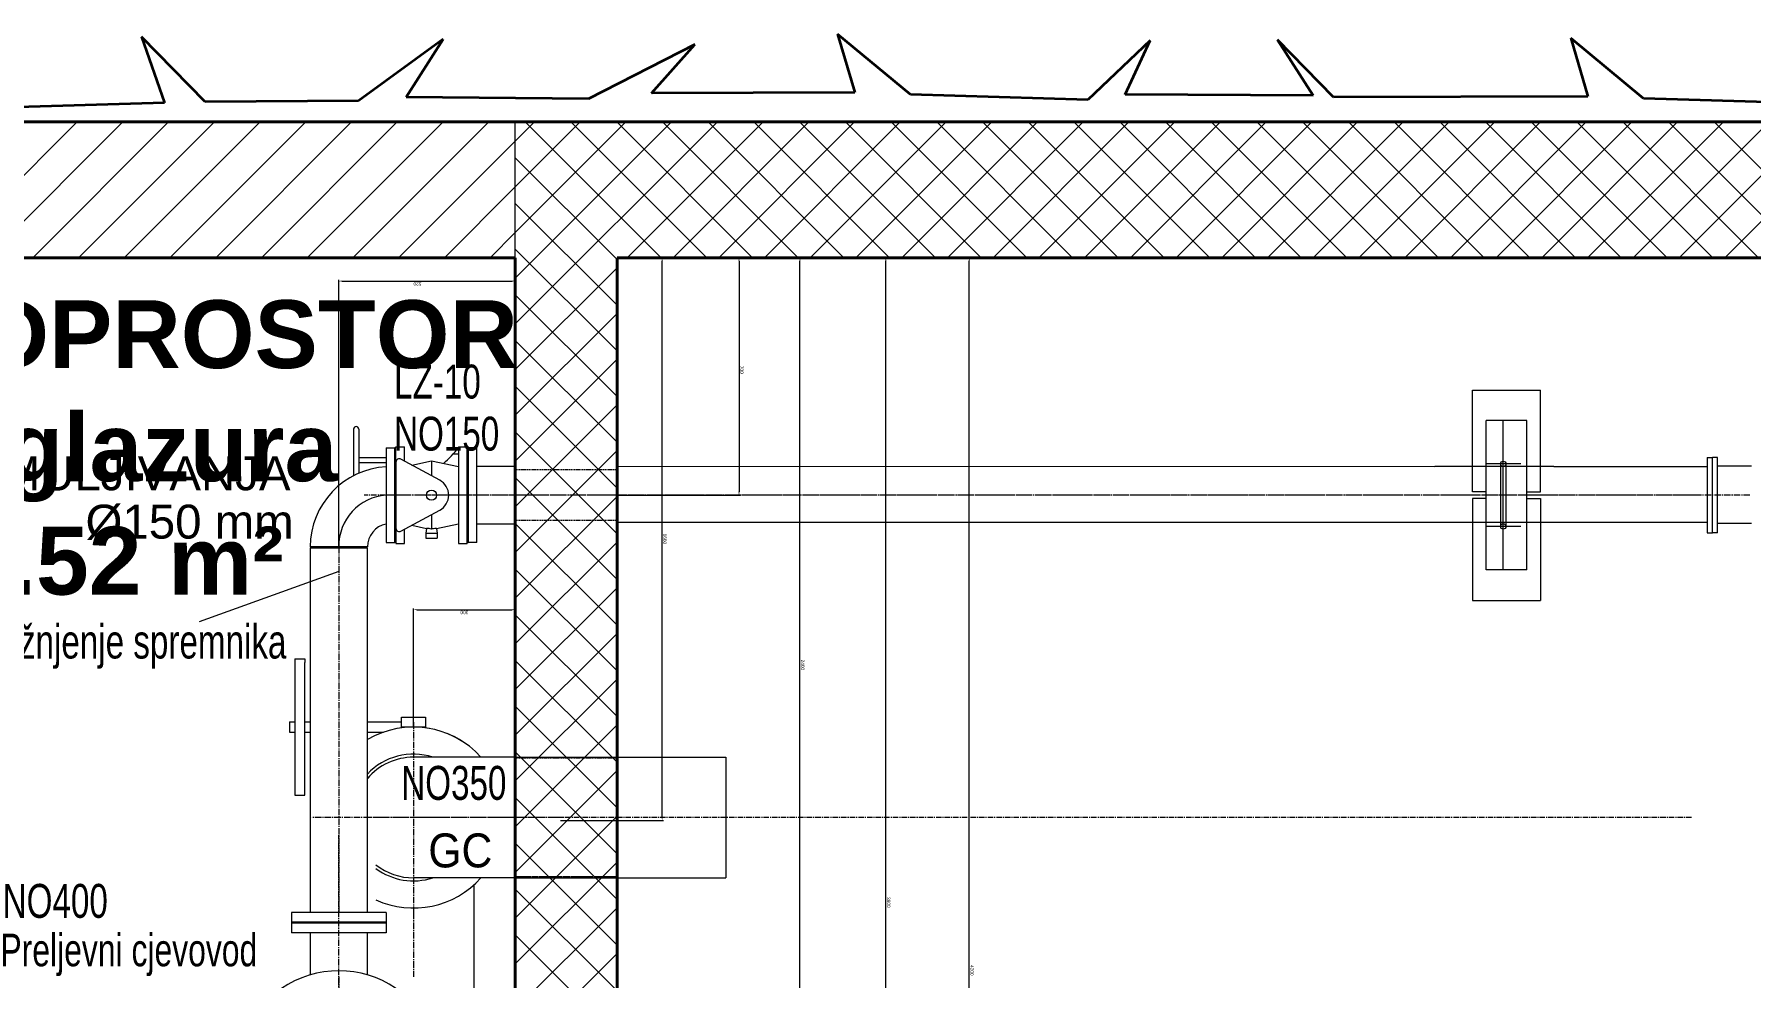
# Model space of a CAD drawing. Header units: millimetres. Extents: x 47631 to 558803, y 29659 to 315570.
# Drawn here: x 489940 to 494996, y 304077 to 306858 of the extents above; entities that cross this region are included whole.
import ezdxf

# ---------------------------------------------------------------- set-up
doc = ezdxf.new("R2010")
doc.units = ezdxf.units.MM
for name, pattern in [('GP kota 13.83_20.63_22.63_PBS_arhitektura$0$CENTER', [50.8, 31.75, -6.35, 6.35, -6.35]), ('GP kota 13.83_20.63_22.63_PBS_arhitektura$0$HIDDEN', [9.525, 6.35, -3.175]), ('GP kota 13.83_20.63_22.63_PBS_strojarstvo_rashladni_sustav$0$CENTER', [2, 1.25, -0.25, 0.25, -0.25]), ('GP kota 13.83_20.63_22.63_PBS_strojarstvo_rashladni_sustav$0$CENTER2', [28.575, 19.05, -3.175, 3.175, -3.175]), ('GP kota 13.83_20.63_22.63_PBS_strojarstvo_rashladni_sustav$0$DASHED', [0.75, 0.5, -0.25])]:
    doc.linetypes.add(name, pattern=pattern)
doc.styles.add('GP kota 13.83_20.63_22.63_PBS_strojarstvo_rashladni_sustav$0$Arial', font='arial.ttf')
doc.styles.add('GP kota 13.83_20.63_22.63_PBS_strojarstvo_rashladni_sustav$0$KOTE', font='arial.ttf')
doc.styles.add('GP kota 13.83_20.63_22.63_PBS_strojarstvo_rashladni_sustav$0$SIMPLEXCE', font='arial.ttf', dxfattribs={"width": 0.9, "height": 100})
doc.styles.add('MtXpl_Arial_Unicode_', font='')
doc.styles.get('MtXpl_Arial_Unicode_').set_extended_font_data('@Arial Unicode MS', bold=True)

msp = doc.modelspace()

# ---------------------------------------------------------------- linework, layer by layer
at = {"color": 253, "linetype": 'Continuous', "lineweight": 35}
for p, q in [((492520.7, 306680.2), (492305.9, 306857.8)), ((492305.9, 306857.8), (492356.6, 306686.4)), ((490443.1, 306659), (490255.6, 306850.2)), ((490255.6, 306850.2), (490323.4, 306655.9)), ((491144.6, 306843.4), (490894.6, 306662)), ((491034.8, 306672.6), (491144.6, 306843.4)), ((491885.1, 306827.5), (491572.7, 306668)), ((491757.6, 306684.2), (491885.1, 306827.5)), ((493226.5, 306839.3), (493042.9, 306664.9)), ((493153.2, 306680), (493226.5, 306839.3)), ((493767.2, 306672.4), (493601.6, 306841.2)), ((493601.6, 306841.2), (493707.4, 306677.3)), ((494680.4, 306668.5), (494465.7, 306846.1)), ((494465.7, 306846.1), (494516.3, 306674.6)), ((490323.4, 306655.9), (489795.7, 306640.4)), ((490894.6, 306662), (490443.1, 306659)), ((491572.7, 306668), (491034.8, 306672.6)), ((492356.6, 306686.4), (491757.6, 306684.2)), ((493042.9, 306664.9), (492520.7, 306680.2)), ((493707.4, 306677.3), (493153.2, 306680)), ((494516.3, 306674.6), (493767.2, 306672.4)), ((495202.7, 306653.2), (494680.4, 306668.5))]:
    msp.add_line(p, q, dxfattribs=at)
at = {"color": 3, "linetype": 'Continuous', "lineweight": 40}
for p, q in [((510556.8, 306599.5), (487956.8, 306599.5)), ((488356.8, 306199.3), (491356.8, 306199.3)), ((491356.8, 301699.5), (491356.8, 306199.3)), ((491656.8, 301699.5), (491656.8, 306199.5)), ((510156.8, 306199.5), (491656.8, 306199.5))]:
    msp.add_line(p, q, dxfattribs=at)
at = {"color": 8, "linetype": 'Continuous', "lineweight": 5}
for p, q in [((489666, 306199.3), (490066.2, 306599.5)), ((489800.7, 306199.3), (490200.9, 306599.5)), ((489935.4, 306199.3), (490335.6, 306599.5)), ((490070.1, 306199.3), (490470.3, 306599.5)), ((490204.8, 306199.3), (490605, 306599.5)), ((490339.5, 306199.3), (490739.7, 306599.5)), ((490474.2, 306199.3), (490874.4, 306599.5)), ((490608.9, 306199.3), (491009.1, 306599.5)), ((490743.6, 306199.3), (491143.8, 306599.5)), ((490878.3, 306199.3), (491278.5, 306599.5)), ((491356.8, 306199.5), (491356.8, 306599.5)), ((491952, 306599.5), (491356.8, 306004.3)), ((491817.3, 306599.5), (491356.8, 306139)), ((491682.6, 306599.5), (491356.8, 306273.7)), ((491547.9, 306599.5), (491356.8, 306408.4)), ((491413.2, 306599.5), (491356.8, 306543.1)), ((491386, 306599.5), (491786, 306199.5)), ((491520.7, 306599.5), (491920.7, 306199.5)), ((491655.4, 306599.5), (492055.4, 306199.5)), ((492086.7, 306599.5), (491686.7, 306199.5)), ((491790.1, 306599.5), (492190.1, 306199.5)), ((492221.4, 306599.5), (491821.4, 306199.5)), ((491924.8, 306599.5), (492324.8, 306199.5)), ((492356.1, 306599.5), (491956.1, 306199.5)), ((492059.5, 306599.5), (492459.5, 306199.5)), ((492490.8, 306599.5), (492090.8, 306199.5)), ((492194.3, 306599.5), (492594.3, 306199.5)), ((492625.5, 306599.5), (492225.5, 306199.5)), ((492329, 306599.5), (492729, 306199.5)), ((492760.2, 306599.5), (492360.2, 306199.5)), ((492463.7, 306599.5), (492863.7, 306199.5)), ((492894.9, 306599.5), (492494.9, 306199.5)), ((492598.4, 306599.5), (492998.4, 306199.5)), ((493029.6, 306599.5), (492629.6, 306199.5)), ((492733.1, 306599.5), (493133.1, 306199.5)), ((493164.4, 306599.5), (492764.4, 306199.5)), ((492867.8, 306599.5), (493267.8, 306199.5)), ((493299.1, 306599.5), (492899.1, 306199.5)), ((493002.5, 306599.5), (493402.5, 306199.5)), ((493433.8, 306599.5), (493033.8, 306199.5)), ((493137.2, 306599.5), (493537.2, 306199.5)), ((493568.5, 306599.5), (493168.5, 306199.5)), ((493271.9, 306599.5), (493671.9, 306199.5)), ((493703.2, 306599.5), (493303.2, 306199.5)), ((493406.6, 306599.5), (493806.6, 306199.5)), ((493837.9, 306599.5), (493437.9, 306199.5)), ((493541.3, 306599.5), (493941.3, 306199.5)), ((493972.6, 306599.5), (493572.6, 306199.5)), ((493676, 306599.5), (494076, 306199.5)), ((494107.3, 306599.5), (493707.3, 306199.5)), ((493810.7, 306599.5), (494210.7, 306199.5)), ((494242, 306599.5), (493842, 306199.5)), ((493945.4, 306599.5), (494345.4, 306199.5)), ((494376.7, 306599.5), (493976.7, 306199.5)), ((494080.1, 306599.5), (494480.1, 306199.5)), ((494511.4, 306599.5), (494111.4, 306199.5)), ((494214.8, 306599.5), (494614.8, 306199.5)), ((494646.1, 306599.5), (494246.1, 306199.5)), ((494349.5, 306599.5), (494749.5, 306199.5)), ((494780.8, 306599.5), (494380.8, 306199.5)), ((494484.2, 306599.5), (494884.2, 306199.5)), ((494915.5, 306599.5), (494515.5, 306199.5)), ((494618.9, 306599.5), (495018.9, 306199.5)), ((495050.2, 306599.5), (494650.2, 306199.5)), ((494753.6, 306599.5), (495153.6, 306199.5)), ((495184.9, 306599.5), (494784.9, 306199.5)), ((494888.3, 306599.5), (495288.3, 306199.5)), ((495319.6, 306599.5), (494919.6, 306199.5)), ((491013, 306199.3), (491356.8, 306543.1)), ((491356.8, 306494.1), (491656.8, 306194.1)), ((491147.7, 306199.3), (491356.8, 306408.4)), ((491356.8, 306359.4), (491656.8, 306059.4)), ((491282.4, 306199.3), (491356.8, 306273.7)), ((491356.8, 306224.7), (491656.8, 305924.7)), ((491656.8, 306169.6), (491356.8, 305869.6)), ((491356.8, 306090), (491656.8, 305790)), ((491656.8, 306034.9), (491356.8, 305734.9)), ((491356.8, 305955.3), (491656.8, 305655.3)), ((491656.8, 305900.2), (491356.8, 305600.2)), ((491356.8, 305820.6), (491656.8, 305520.6)), ((491656.8, 305765.5), (491356.8, 305465.5)), ((491356.8, 305685.9), (491656.8, 305385.9)), ((491656.8, 305630.8), (491356.8, 305330.8)), ((491356.8, 305551.2), (491656.8, 305251.2)), ((491656.8, 305496.1), (491356.8, 305196.1)), ((491356.8, 305416.5), (491656.8, 305116.5)), ((491656.8, 305361.4), (491356.8, 305061.4)), ((491356.8, 305281.8), (491656.8, 304981.8)), ((491656.8, 305226.7), (491356.8, 304926.7)), ((491356.8, 305147), (491656.8, 304847)), ((491656.8, 305091.9), (491356.8, 304791.9)), ((491356.8, 305012.3), (491656.8, 304712.3)), ((491656.8, 304957.2), (491356.8, 304657.2)), ((491356.8, 304877.6), (491656.8, 304577.6)), ((491656.8, 304822.5), (491356.8, 304522.5)), ((491356.8, 304742.9), (491656.8, 304442.9)), ((491656.8, 304687.8), (491356.8, 304387.8)), ((491356.8, 304608.2), (491656.8, 304308.2)), ((491656.8, 304553.1), (491356.8, 304253.1)), ((491356.8, 304473.5), (491656.8, 304173.5)), ((491656.8, 304418.4), (491356.8, 304118.4)), ((491356.8, 304338.8), (491656.8, 304038.8)), ((491656.8, 304283.7), (491356.8, 303983.7)), ((491356.8, 304204.1), (491656.8, 303904.1)), ((491656.8, 304149), (491356.8, 303849))]:
    msp.add_line(p, q, dxfattribs=at)
at = {"color": 1, "linetype": 'Continuous', "lineweight": -3}
for p, q in [((491356.8, 306199.5), (488356.8, 306199.3)), ((491356.8, 301699.7), (491356.8, 306199.3)), ((491656.8, 306199.5), (510156.8, 306199.5)), ((491656.8, 301699.5), (491656.8, 306199.5))]:
    msp.add_line(p, q, dxfattribs=at)
at = {"color": 5, "linetype": 'Continuous', "lineweight": 20}
for p, q in [((491659.8, 306199.5), (492019.7, 306199.5)), ((491909.4, 306199.5), (491785.3, 306199.5)), ((492220, 306199.5), (492191.3, 306199.5)), ((492445.2, 306199.5), (492444.2, 306199.5)), ((492690.8, 306199.5), (492689.8, 306199.5)), ((491789.3, 304551.1), (491789.3, 306189.5)), ((492015.7, 306189.5), (492015.7, 305509.5)), ((492195.3, 303809.5), (492195.3, 306189.5)), ((492448.2, 302409.5), (492448.2, 306189.5)), ((492693.8, 302009.5), (492693.8, 306189.5)), ((490836.8, 305347), (490836.8, 306134.4)), ((490846.8, 306130.4), (491346.8, 306130.4)), ((491356.8, 305552.5), (491356.8, 306134.4)), ((491659.8, 305499.5), (492019.7, 305499.5)), ((491056.8, 304818.9), (491056.8, 305165.9)), ((491066.8, 305161.9), (491346.8, 305161.9)), ((491356.8, 305164.9), (491356.8, 305165.9)), ((491489.5, 304541.1), (491793.3, 304541.1))]:
    msp.add_line(p, q, dxfattribs=at)
at = {"color": 1, "linetype": 'Continuous', "lineweight": 15}
for p, q in [((494176.8, 305809.5), (494376.8, 305809.5)), ((494176.8, 305509.5), (494176.8, 305809.5)), ((494376.8, 305509.5), (494376.8, 305809.5)), ((494336.8, 305719.5), (494216.8, 305719.5)), ((494216.8, 305279.5), (494216.8, 305719.5)), ((494336.8, 305279.5), (494336.8, 305719.5)), ((491243.6, 305639.2), (491218.2, 305639.2)), ((491243.6, 305566.5), (491243.6, 305639.2)), ((494258.8, 305591.7), (494258.8, 305407.4)), ((494274.8, 305591.7), (494274.8, 305407.4)), ((494868, 305610.3), (494868, 305388.8)), ((494868, 305610.3), (494882.2, 305610.3)), ((494882.2, 305610.3), (494882.2, 305499.5)), ((494882.2, 305610.3), (494883.8, 305610.3)), ((494898, 305610.3), (494883.8, 305610.3)), ((494883.8, 305499.5), (494883.8, 305610.3)), ((494898, 305388.8), (494898, 305610.3)), ((491356.8, 305583.7), (491243.6, 305583.7)), ((491243.6, 305359.8), (491243.6, 305566.5)), ((491656.8, 305585.4), (494065.9, 305584.1)), ((494415.9, 305584.1), (494065.9, 305584.1)), ((494415.9, 305584.1), (494868, 305583.9)), ((494882.2, 305585.3), (494882.2, 305424.3)), ((494883.8, 305413.8), (494883.8, 305574.8)), ((494998, 305584.9), (494898, 305584.9)), ((494216.8, 305509.5), (494176.8, 305509.5)), ((494176.8, 305489.5), (494176.8, 305189.5)), ((494216.8, 305489.5), (494176.8, 305489.5)), ((494336.8, 305509.5), (494376.8, 305509.5)), ((494336.8, 305489.5), (494376.8, 305489.5)), ((494376.8, 305489.5), (494376.8, 305189.5)), ((494882.2, 305499.5), (494882.2, 305388.8)), ((494883.8, 305388.8), (494883.8, 305499.5)), ((491243.6, 305415.4), (491356.8, 305415.4)), ((491656.8, 305419.8), (494868, 305419.8)), ((494868, 305388.8), (494882.2, 305388.8)), ((494882.2, 305388.8), (494883.8, 305388.8)), ((494898, 305388.8), (494883.8, 305388.8)), ((494998, 305415.7), (494898, 305415.7)), ((491243.6, 305359.8), (491218.2, 305359.8)), ((494336.8, 305279.5), (494216.8, 305279.5)), ((494176.8, 305189.5), (494376.8, 305189.5)), ((491356.8, 304727.3), (491056.8, 304727.3)), ((491255.3, 304727.6), (491255.6, 304727.3)), ((491356.8, 304727.3), (491976.8, 304727.3)), ((491976.8, 304727.3), (491976.8, 304371.7)), ((491121.2, 304371.7), (491056.8, 304371.7)), ((491356.8, 304371.7), (491111.6, 304371.7)), ((491234.4, 304350.6), (491234.4, 304002.7)), ((491356.8, 304371.7), (491976.8, 304371.7))]:
    msp.add_line(p, q, dxfattribs=at)
at = {"color": 8, "linetype": 'Continuous', "lineweight": 9}
for p, q in [((490880.5, 305694.5), (490880.5, 305583.7)), ((490880.5, 305694.5), (490880.5, 305694.5)), ((490880.5, 305694.5), (490880.5, 305557.2)), ((490895.5, 305694.5), (490895.5, 305564.3)), ((490976.5, 305639.2), (490976.5, 305432.5)), ((490976.5, 305639.2), (491001.8, 305639.2)), ((491001.8, 305432.5), (491001.8, 305639.2)), ((491001.8, 305499.5), (491001.8, 305639.2)), ((491005, 305639.2), (491001.8, 305639.2)), ((491001.8, 305359.8), (491001.8, 305639.2)), ((491005, 305624.6), (491005, 305642)), ((491005, 305642), (491030.4, 305642)), ((491030.4, 305624.6), (491030.4, 305642)), ((491189.6, 305642), (491189.6, 305624.6)), ((491189.6, 305642), (491215, 305642)), ((491215, 305624.6), (491215, 305642)), ((491218.2, 305639.2), (491215, 305639.2)), ((491215, 305359.8), (491215, 305639.2)), ((491218.2, 305639.2), (491218.2, 305566.5)), ((491218.2, 305639.2), (491218.2, 305359.8)), ((490976.5, 305609.5), (490895.5, 305609.5)), ((490976.5, 305594.5), (490895.5, 305594.5)), ((490975.9, 305621.7), (490976.5, 305621.7)), ((491005, 305596.8), (491005, 305624.6)), ((491005, 305596.8), (491005, 305402.3)), ((491134, 305544), (491019.8, 305605.6)), ((491030.4, 305599.8), (491030.4, 305624.6)), ((491052, 305588.2), (491110, 305600.5)), ((491110, 305600.5), (491110, 305588.1)), ((491110, 305600.5), (491189.6, 305583.7)), ((491110, 305588.1), (491110, 305556.9)), ((491174.7, 305621.7), (491189.6, 305621.7)), ((491189.6, 305624.6), (491189.6, 305357)), ((491215, 305357), (491215, 305624.6)), ((491218.2, 305566.5), (491218.2, 305359.8)), ((491001.8, 305499.5), (490976.5, 305499.5)), ((491000, 305499.5), (491005, 305499.5)), ((491019.8, 305393.5), (491134, 305455.1)), ((491110, 305442.2), (491110, 305399.7)), ((490976.5, 305432.5), (490976.5, 305359.8)), ((490976.5, 305432.5), (490976.5, 305359.8)), ((491001.8, 305359.8), (491001.8, 305432.5)), ((491005, 305402.2), (491005, 305357)), ((491030.4, 305357), (491030.4, 305399.2)), ((491052, 305410.8), (491095.3, 305401.7)), ((491095.3, 305401.7), (491093.2, 305388)), ((491093.2, 305388), (491124.8, 305388)), ((491093.2, 305388), (491093.2, 305373.3)), ((491098.7, 305401.4), (491095.3, 305401.7)), ((491095.3, 305401.7), (491095.3, 305401.7)), ((491102.6, 305401), (491098.7, 305401.4)), ((491106.4, 305400.4), (491102.6, 305401)), ((491110, 305399.7), (491106.4, 305400.4)), ((491111.4, 305400), (491110, 305399.7)), ((491115.3, 305400.7), (491111.4, 305400)), ((491119.2, 305401.2), (491115.3, 305400.7)), ((491123, 305401.6), (491119.2, 305401.2)), ((491124.8, 305401.7), (491189.6, 305415.4)), ((491124.8, 305401.7), (491126.9, 305388)), ((491124.8, 305388), (491126.9, 305388)), ((491126.9, 305388), (491126.9, 305373.3)), ((490920.9, 305347.1), (490752.6, 305347.1)), ((490752.6, 305344), (490752.6, 304269.7)), ((490752.6, 305344), (490920.9, 305344)), ((490920.9, 304269.5), (490920.9, 305344)), ((490976.5, 305359.8), (491001.8, 305359.8)), ((491005, 305359.8), (491001.8, 305359.8)), ((491005, 305357), (491030.4, 305357)), ((491030, 305357), (491030.4, 305357)), ((491093.2, 305373.3), (491124.8, 305373.3)), ((491124.8, 305373.3), (491126.9, 305373.3)), ((491189.6, 305357), (491215, 305357)), ((491215, 305359.8), (491218.2, 305359.8)), ((490706.8, 305016.8), (490706.8, 305006.8)), ((490706.8, 305016.8), (490736.8, 305016.8)), ((490706.8, 305006.8), (490706.8, 304615.6)), ((490736.8, 305016.8), (490736.8, 305006.8)), ((490736.8, 304615.6), (490736.8, 305006.8)), ((490691.8, 304831.2), (490691.8, 304816.2)), ((490691.8, 304831.2), (490706.8, 304831.2)), ((490736.8, 304831.2), (490752.6, 304831.2)), ((490920.9, 304831.2), (491021.8, 304831.2)), ((491021.8, 304816.2), (491021.8, 304844.9)), ((491021.8, 304844.9), (491091.8, 304844.9)), ((491091.8, 304844.9), (491091.8, 304816.2)), ((490691.8, 304816.2), (490691.8, 304801.2)), ((490691.8, 304801.2), (490706.8, 304801.2)), ((490736.8, 304801.2), (490752.6, 304801.2)), ((490920.9, 304801.2), (490968.6, 304801.2)), ((491091.8, 304816.2), (491021.8, 304816.2)), ((490706.8, 304615.6), (490736.8, 304615.6)), ((490697.4, 304269.8), (490697.3, 304241.3)), ((490697.3, 304241.3), (490697.3, 304241.3)), ((490697.3, 304241.3), (490697.3, 304238.1)), ((490976.4, 304241), (490697.3, 304241.3)), ((490697.3, 304238.1), (490697.3, 304209.7)), ((490755.2, 304238.1), (490697.3, 304238.1)), ((490976.4, 304269.4), (490697.4, 304269.8)), ((490976.4, 304237.8), (490755.2, 304238.1)), ((490976.2, 304231.5), (490976.2, 304209.4)), ((490976.4, 304269.8), (490976.4, 304241.3)), ((490976.4, 304241.3), (490976.4, 304241.3)), ((490976.4, 304241.3), (490976.4, 304238.1)), ((490976.4, 304238.1), (490976.4, 304209.7)), ((490976.2, 304209.4), (490697.3, 304209.6)), ((490752.6, 304209.5), (490752.6, 304085.9)), ((490920.9, 304085.9), (490920.9, 304209.4))]:
    msp.add_line(p, q, dxfattribs=at)
at = {"color": 4, "linetype": 'GP kota 13.83_20.63_22.63_PBS_strojarstvo_rashladni_sustav$0$CENTER', "lineweight": 9}
for p, q in [((494266.8, 305279.5), (494266.8, 305719.5)), ((494318.9, 305591.7), (494216.8, 305591.7)), ((494318.9, 305407.4), (494216.8, 305407.4))]:
    msp.add_line(p, q, dxfattribs=at)
at = {"color": 7, "linetype": 'GP kota 13.83_20.63_22.63_PBS_arhitektura$0$HIDDEN', "lineweight": 15, "ltscale": 0.5}
for p, q in [((491656.8, 305574.5), (491356.8, 305574.5)), ((491656.8, 305424.5), (491356.8, 305424.5)), ((491656.8, 304724.5), (491356.8, 304724.5)), ((491656.8, 304374.5), (491356.8, 304374.5))]:
    msp.add_line(p, q, dxfattribs=at)
at = {"color": 2, "linetype": 'GP kota 13.83_20.63_22.63_PBS_arhitektura$0$CENTER', "lineweight": 18, "ltscale": 0.5}
for p, q in [((494834.4, 305499.5), (490911.6, 305499.5)), ((494821.7, 304549.5), (490911.6, 304549.5))]:
    msp.add_line(p, q, dxfattribs=at)
at = {"color": 4, "linetype": 'GP kota 13.83_20.63_22.63_PBS_strojarstvo_rashladni_sustav$0$CENTER2', "lineweight": 9}
for p, q in [((494993.8, 305499.2), (491001.8, 305499.5)), ((490836.8, 305347.1), (490836.8, 304271.9)), ((491056.8, 304830.2), (491056.8, 304268.9)), ((491499.8, 304549.5), (490756.8, 304549.5)), ((490836.8, 303799.5), (490836.9, 304497.8)), ((491056.8, 304268.9), (491056.8, 304080.2)), ((490836.8, 304080.2), (490836.8, 302551.9))]:
    msp.add_line(p, q, dxfattribs=at)
at = {"color": 7, "linetype": 'Continuous', "lineweight": 20}
msp.add_line((490836.8, 305275), (490425.4, 305126.1), dxfattribs=at)
at = {"color": 8, "linetype": 'GP kota 13.83_20.63_22.63_PBS_strojarstvo_rashladni_sustav$0$DASHED', "lineweight": 13, "ltscale": 8}
msp.add_line((491656.8, 304374.5), (491356.8, 304374.5), dxfattribs=at)
at = {"color": 1, "linetype": 'Continuous', "lineweight": 15}
for centre in [(494266.8, 305591.7), (494266.8, 305407.4)]:
    msp.add_circle(centre, 8, dxfattribs=at)
at = {"color": 8, "linetype": 'Continuous', "lineweight": 9}
msp.add_circle((491110, 305499.5), 15, dxfattribs=at)
for centre, radius, start, end in [((490888, 305694.5), 7.5, 90, 180), ((490888, 305694.5), 7.5, 360, 90), ((490975.9, 305799.5), 266.7, 309.296, 323.2507), ((490975.9, 305799.5), 266.7, 309.2962, 323.2506), ((491015, 305596.8), 10, 61.6559, 180), ((490989.2, 305347.1), 236.5, 93.0778, 180), ((491110, 305499.5), 50.5, 298.3441, 61.6559), ((490986.9, 305349.8), 150.1, 93.9767, 181.0029), ((490989.2, 305347.1), 68.3, 100.7222, 180), ((491015, 305402.3), 10, 180, 298.3441), ((491130.5, 305305), 96.9, 93.3834, 94.4456), ((491056.8, 304549.5), 266.7, 79.7475, 94.6624)]:
    msp.add_arc(centre, radius, start, end, dxfattribs=at)
at = {"color": 1, "linetype": 'Continuous', "lineweight": 15}
for centre, radius, start, end in [((491056.8, 304549.5), 266.7, 41.8103, 120.6294), ((491056.8, 304549.5), 266.7, 54.503, 67.9369), ((491056.8, 304549.5), 186.7, 72.2473, 136.7052), ((491056.8, 304549.5), 177.8, 90.0139, 139.838), ((491056.8, 304549.5), 177.8, 90.0138, 139.838), ((491056.8, 304549.5), 177.8, 133.9028, 139.838), ((491056.8, 304549.5), 177.8, 231.5893, 270), ((491056.8, 304549.5), 177.8, 231.5893, 270), ((491056.8, 304549.5), 177.8, 231.5893, 270), ((491056.8, 304549.5), 186.7, 233.7217, 287.7528), ((491056.8, 304549.5), 266.7, 245.5313, 318.1897), ((490836.8, 303799.5), 298.4, 42.9102, 317.0898)]:
    msp.add_arc(centre, radius, start, end, dxfattribs=at)
at = {"color": 5, "linetype": 'Continuous', "lineweight": 20}
for points in [[(491787.6, 306189.5), (491790.9, 306189.5), (491789.3, 306199.5)], [(492014, 306189.5), (492017.4, 306189.5), (492015.7, 306199.5)], [(492193.6, 306189.5), (492196.9, 306189.5), (492195.3, 306199.5)], [(492446.6, 306189.5), (492449.9, 306189.5), (492448.2, 306199.5)], [(492692.2, 306189.5), (492695.5, 306189.5), (492693.8, 306199.5)], [(490846.8, 306132.1), (490846.8, 306128.8), (490836.8, 306130.4)], [(491346.8, 306132.1), (491346.8, 306128.8), (491356.8, 306130.4)], [(492014, 305509.5), (492017.4, 305509.5), (492015.7, 305499.5)], [(491066.8, 305163.6), (491066.8, 305160.3), (491056.8, 305161.9)], [(491346.8, 305163.6), (491346.8, 305160.3), (491356.8, 305161.9)], [(491787.6, 304551.1), (491790.9, 304551.1), (491789.3, 304541.1)]]:
    msp.add_solid(points, dxfattribs=at)

# ---------------------------------------------------------------- texts
at = {"color": 5, "linetype": 'Continuous', "lineweight": 20, "style": 'GP kota 13.83_20.63_22.63_PBS_strojarstvo_rashladni_sustav$0$Arial'}
for s, rotation, p in [('520', 180, (491080.2, 306127.3)), ('700', 270, (492018.9, 305880.7)), ('1660', 270, (491792.4, 305386.3)), ('300', 180, (491218.4, 305158.8)), ('2400', 270, (492198.4, 305014.9)), ('3800', 270, (492451.4, 304315)), ('4200', 270, (492697, 304114.8))]:
    msp.add_text(s, height=10, rotation=rotation, dxfattribs=at).set_placement(p)
at = {"color": 122, "linetype": 'Continuous', "lineweight": 9, "style": 'MtXpl_Arial_Unicode_'}
for s, p in [('PREDPROSTOR', (489207.1, 305874)), ('cem.glazura', (489217.6, 305540.7)), ('P=10.52 m²', (489207.1, 305206.4))]:
    msp.add_text(s, height=200, dxfattribs=at).set_placement(p)
at = {"color": 7, "linetype": 'Continuous', "lineweight": 20, "style": 'GP kota 13.83_20.63_22.63_PBS_strojarstvo_rashladni_sustav$0$SIMPLEXCE'}
for s, height, width, p in [('LZ-10', 100, 0.7, (490999.6, 305784.3)), ('NO150', 100, 0.7, (490999.6, 305630.9)), ('Pražnjenje spremnika', 100, 0.7, (489742.3, 305018.1)), ('NO350', 100, 0.7, (491020.8, 304601.6)), ('GC', 100, 0.9, (491100.5, 304402.5)), ('NO400', 100, 0.7, (489846.6, 304253.8)), ('Preljevni cjevovod', 96, 0.7, (489840, 304111.1))]:
    msp.add_text(s, height=height, dxfattribs=dict(at, width=width)).set_placement(p)
at = {"color": 8, "linetype": 'Continuous', "lineweight": -3, "style": 'GP kota 13.83_20.63_22.63_PBS_strojarstvo_rashladni_sustav$0$KOTE'}
for s, p in [('OS ODMULJIVANJA', (489390.7, 305514)), ('Ø150 mm', (490090.7, 305371.5))]:
    msp.add_text(s, height=100, dxfattribs=at).set_placement(p)

doc.saveas('drawing.dxf')
